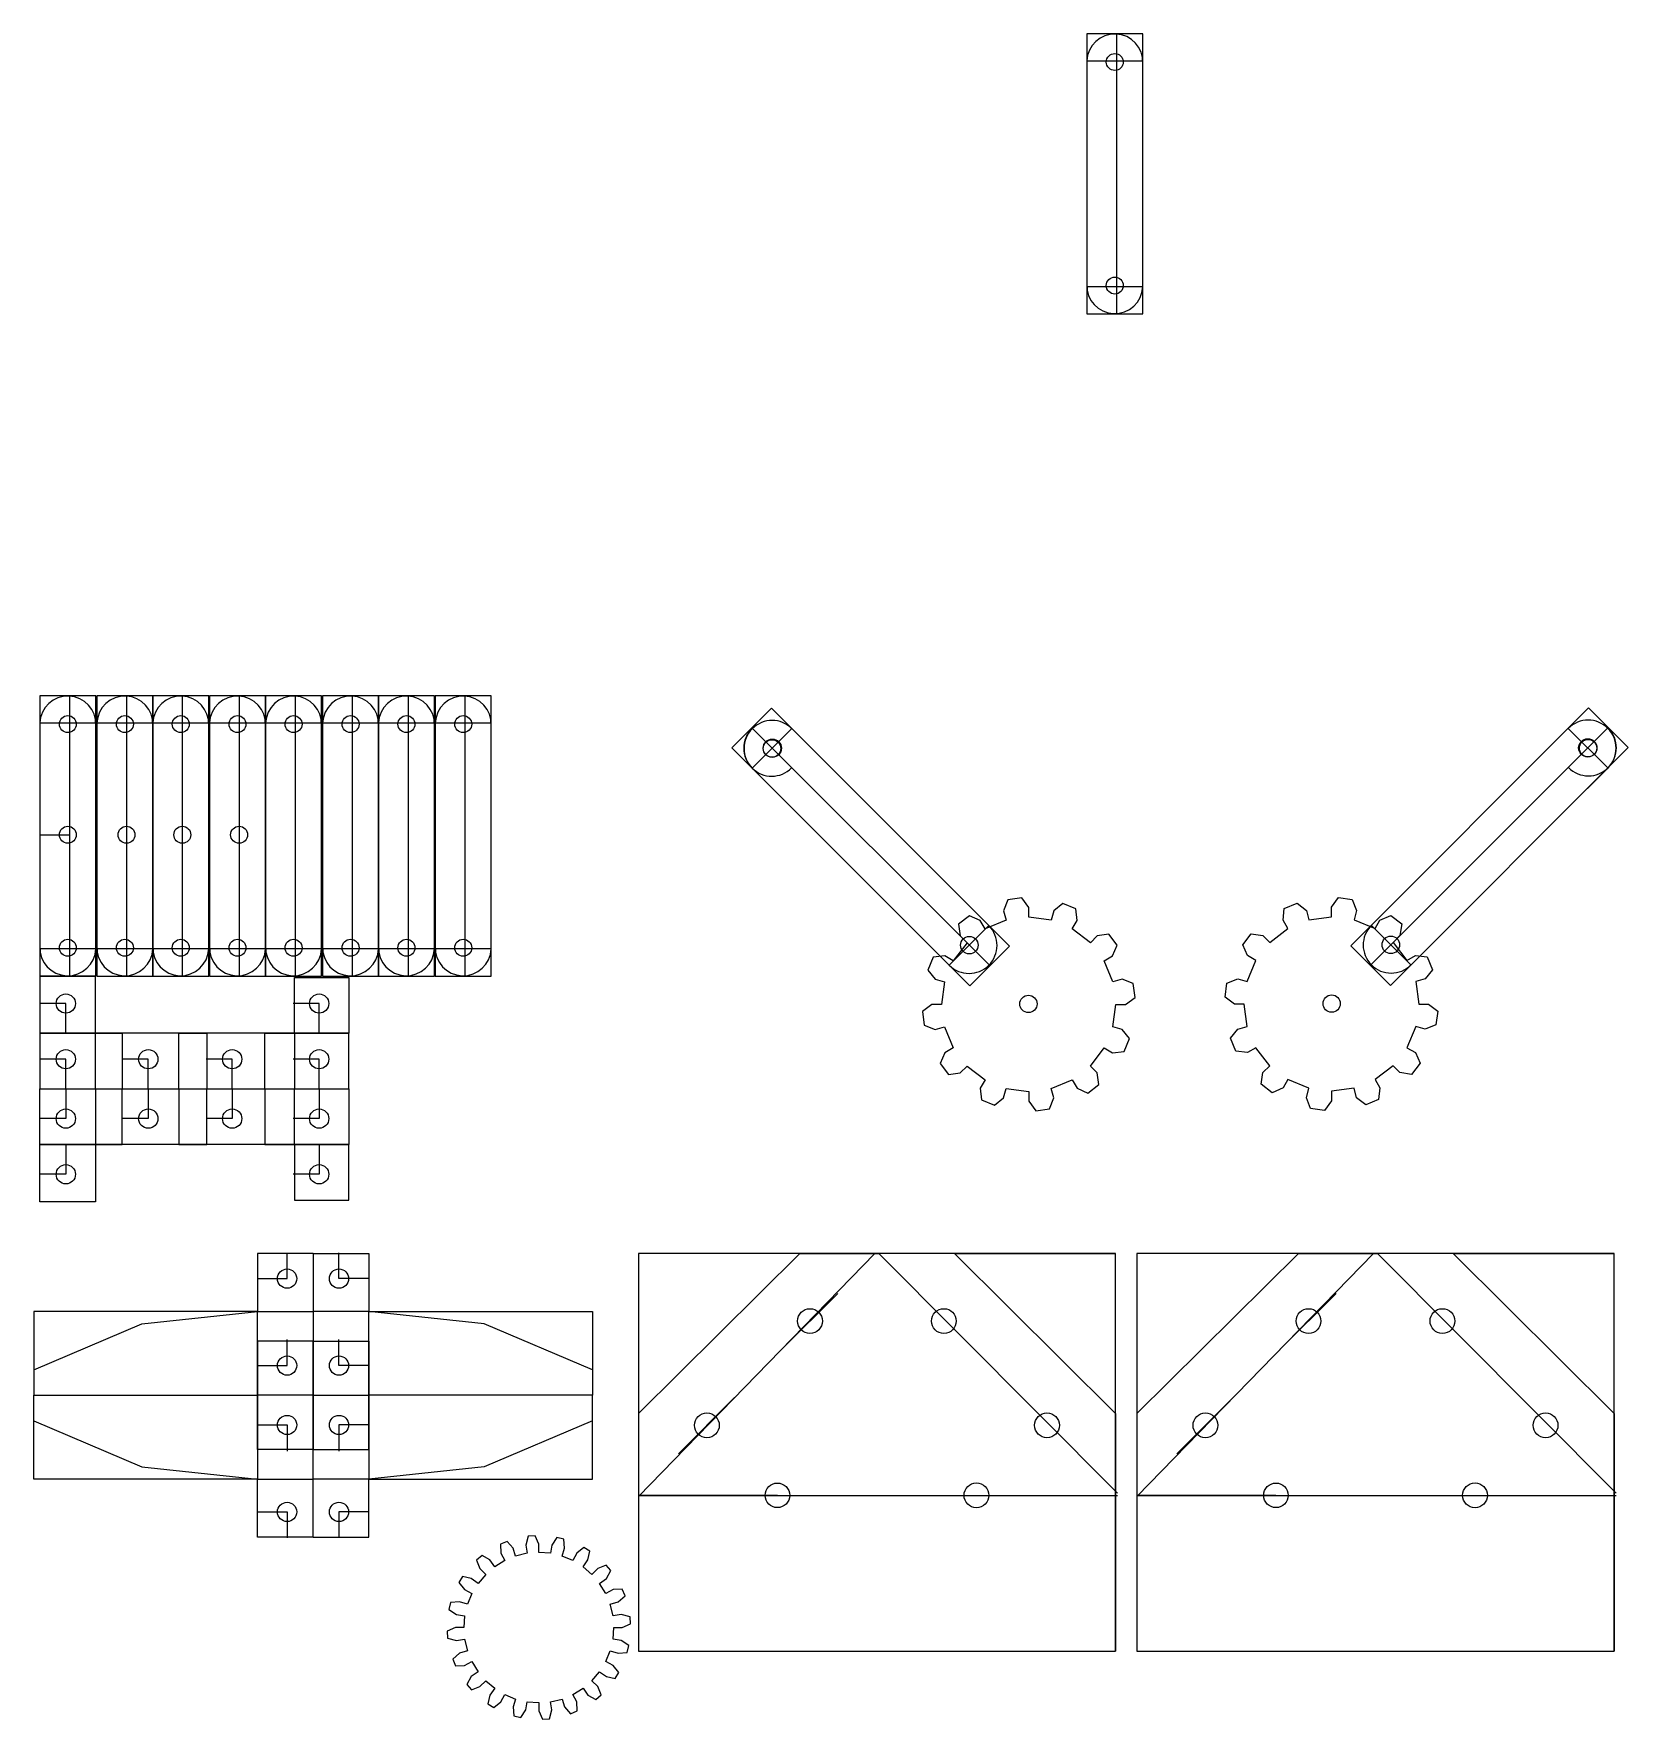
# Paper-space layout 'Layout8' of a CAD drawing. Header units: centimetres. Extents: x 0.1 to 28.6, y 1.5 to 31.6.
import ezdxf

# ---------------------------------------------------------------- set-up
doc = ezdxf.new("R2010")
doc.units = ezdxf.units.CM
doc.header["$MEASUREMENT"] = 0
doc.layers.add('COGWHEEL', color=7, linetype='Continuous')

psp = doc.layouts.new('Layout8')

# ---------------------------------------------------------------- linework, layer by layer
for p, q in [((19.44, 31.616), (19.44, 26.616)), ((18.911, 31.131), (19.911, 31.131)), ((19.911, 27.102), (18.911, 27.102)), ((0.764, 19.805), (0.764, 14.805)), ((1.781, 19.805), (1.781, 14.805)), ((2.777, 19.805), (2.777, 14.805)), ((3.79, 19.805), (3.79, 14.805)), ((4.79, 19.805), (4.79, 14.805)), ((5.808, 19.805), (5.808, 14.805)), ((6.804, 19.805), (6.804, 14.805)), ((7.817, 19.805), (7.817, 14.805)), ((0.235, 19.32), (1.235, 19.32)), ((1.253, 19.32), (2.253, 19.32)), ((2.249, 19.32), (3.249, 19.32)), ((3.262, 19.32), (4.262, 19.32)), ((4.262, 19.32), (5.262, 19.32)), ((5.279, 19.32), (6.279, 19.32)), ((6.275, 19.32), (7.275, 19.32)), ((7.288, 19.32), (8.288, 19.32)), ((12.58, 18.875), (12.939, 19.234)), ((12.939, 19.234), (17.182, 14.991)), ((12.944, 18.512), (13.651, 19.219)), ((28.212, 19.24), (23.97, 14.997)), ((28.208, 18.517), (27.501, 19.224)), ((28.571, 18.881), (28.212, 19.24)), ((12.58, 18.875), (13.309, 18.146)), ((28.571, 18.881), (27.842, 18.152)), ((0.235, 17.327), (0.764, 17.327)), ((16.457, 14.998), (17.164, 15.705)), ((24.694, 15.004), (23.987, 15.711)), ((16.823, 14.632), (16.092, 15.363)), ((24.329, 14.638), (25.059, 15.369)), ((1.235, 15.29), (0.235, 15.29)), ((2.253, 15.29), (1.253, 15.29)), ((3.249, 15.29), (2.249, 15.29)), ((4.262, 15.29), (3.262, 15.29)), ((5.262, 15.29), (4.262, 15.29)), ((6.279, 15.29), (5.279, 15.29)), ((7.275, 15.29), (6.275, 15.29)), ((8.288, 15.29), (7.288, 15.29)), ((0.699, 14.315), (0.235, 14.315)), ((0.699, 13.785), (0.699, 14.315)), ((5.218, 14.315), (4.754, 14.315)), ((5.218, 13.785), (5.218, 14.315)), ((1.229, 12.792), (1.229, 13.785)), ((1.229, 13.785), (1.706, 13.785)), ((1.706, 13.785), (1.706, 12.792)), ((2.713, 12.792), (2.713, 13.785)), ((2.713, 13.785), (3.217, 13.785)), ((3.217, 13.785), (3.217, 12.792)), ((4.251, 12.792), (4.251, 13.785)), ((4.251, 13.785), (4.781, 13.785)), ((4.781, 13.785), (4.781, 12.792)), ((0.699, 13.322), (0.235, 13.322)), ((0.699, 12.792), (0.699, 13.322)), ((2.17, 13.322), (1.706, 13.322)), ((2.17, 12.792), (2.17, 13.322)), ((3.667, 13.322), (3.204, 13.322)), ((3.667, 12.792), (3.667, 13.322)), ((5.218, 13.322), (4.754, 13.322)), ((5.218, 12.792), (5.218, 13.322)), ((0.699, 12.792), (0.699, 12.262)), ((1.229, 12.792), (1.229, 11.799)), ((1.706, 11.799), (1.706, 12.792)), ((1.706, 12.792), (2.713, 12.792)), ((1.706, 12.792), (2.713, 12.792)), ((2.17, 12.792), (2.17, 12.262)), ((2.713, 12.792), (2.713, 11.799)), ((3.217, 11.799), (3.217, 12.792)), ((3.217, 12.792), (4.251, 12.792)), ((3.217, 12.792), (4.251, 12.792)), ((3.667, 12.792), (3.667, 12.262)), ((4.251, 12.792), (4.251, 11.799)), ((4.781, 11.799), (4.781, 12.792)), ((5.218, 12.792), (5.218, 12.262)), ((0.699, 12.262), (0.235, 12.262)), ((2.17, 12.262), (1.706, 12.262)), ((3.667, 12.262), (3.204, 12.262)), ((5.218, 12.262), (4.754, 12.262)), ((0.699, 11.799), (0.699, 11.269)), ((1.229, 11.799), (1.706, 11.799)), ((2.713, 11.799), (3.217, 11.799)), ((4.251, 11.799), (4.781, 11.799)), ((5.218, 11.799), (5.218, 11.269)), ((0.699, 11.269), (0.235, 11.269)), ((5.218, 11.269), (4.754, 11.269)), ((5.109, 9.858), (4.116, 9.858)), ((4.116, 9.858), (4.116, 8.824)), ((4.646, 9.408), (4.646, 9.871)), ((5.109, 9.858), (5.109, 7.327)), ((5.109, 9.858), (6.102, 9.858)), ((5.109, 9.858), (5.109, 7.327)), ((5.572, 9.408), (5.572, 9.871)), ((6.102, 9.858), (6.102, 8.824)), ((10.914, 7), (13.793, 9.858)), ((10.914, 5.52), (15.13, 9.858)), ((13.793, 9.858), (15.13, 9.858)), ((13.793, 9.858), (15.13, 9.858)), ((15.13, 9.858), (15.204, 9.858)), ((19.46, 5.581), (15.204, 9.858)), ((19.426, 7), (16.552, 9.858)), ((16.552, 9.858), (19.426, 9.858)), ((19.807, 7), (22.686, 9.858)), ((19.807, 5.52), (24.024, 9.858)), ((22.686, 9.858), (24.024, 9.858)), ((22.686, 9.858), (24.024, 9.858)), ((24.024, 9.858), (24.098, 9.858)), ((28.353, 5.581), (24.098, 9.858)), ((28.32, 7), (25.445, 9.858)), ((25.445, 9.858), (28.32, 9.858)), ((4.116, 9.408), (4.646, 9.408)), ((6.102, 9.408), (5.572, 9.408)), ((13.465, 8.142), (14.468, 9.145)), ((22.358, 8.142), (23.361, 9.145)), ((2.057, 8.603), (4.116, 8.824)), ((4.116, 8.824), (5.109, 8.824)), ((4.116, 7.327), (4.116, 8.824)), ((5.109, 8.824), (5.109, 8.294)), ((6.102, 8.824), (5.109, 8.824)), ((5.109, 8.824), (5.109, 8.294)), ((6.102, 7.327), (6.102, 8.824)), ((8.161, 8.603), (6.102, 8.824)), ((0.126, 7.783), (2.057, 8.603)), ((10.092, 7.783), (8.161, 8.603)), ((5.109, 8.294), (4.116, 8.294)), ((4.646, 7.857), (4.646, 8.321)), ((5.109, 8.294), (6.102, 8.294)), ((5.572, 7.857), (5.572, 8.321)), ((4.116, 7.857), (4.646, 7.857)), ((6.102, 7.857), (5.572, 7.857)), ((4.116, 7.327), (4.116, 5.829)), ((5.109, 7.327), (4.116, 7.327)), ((5.109, 7.327), (4.116, 7.327)), ((5.109, 4.796), (5.109, 7.327)), ((5.109, 7.327), (6.102, 7.327)), ((5.109, 4.796), (5.109, 7.327)), ((5.109, 7.327), (6.102, 7.327)), ((6.102, 7.327), (6.102, 5.829)), ((11.626, 6.282), (12.629, 7.285)), ((20.519, 6.282), (21.522, 7.285)), ((10.914, 7), (10.914, 5.52)), ((19.426, 7), (19.426, 2.765)), ((19.426, 7), (19.426, 7)), ((19.426, 7), (19.426, 7)), ((19.426, 7), (19.426, 7)), ((19.426, 7), (19.426, 7)), ((19.426, 7), (19.426, 7)), ((19.426, 7), (19.426, 7)), ((19.426, 7), (19.426, 7)), ((19.426, 7), (19.426, 7)), ((19.426, 7), (19.426, 7)), ((19.426, 7), (19.426, 7)), ((19.426, 7), (19.426, 7)), ((19.426, 7), (19.426, 7)), ((19.426, 7), (19.426, 7)), ((19.426, 7), (19.426, 7)), ((19.426, 7), (19.426, 7)), ((19.426, 7), (19.426, 7)), ((19.426, 7), (19.426, 7)), ((19.426, 7), (19.426, 7)), ((19.426, 7), (19.426, 7)), ((19.426, 7), (19.426, 7)), ((19.426, 7), (19.426, 7)), ((19.426, 7), (19.426, 7)), ((19.426, 7), (19.426, 7)), ((19.426, 7), (19.426, 7)), ((19.426, 7), (19.426, 7)), ((19.426, 7), (19.426, 7)), ((19.426, 7), (19.426, 7)), ((19.426, 7), (19.426, 7)), ((19.807, 7), (19.807, 5.52)), ((28.32, 7), (28.32, 2.765)), ((28.32, 7), (28.32, 7)), ((28.32, 7), (28.32, 7)), ((28.32, 7), (28.32, 7)), ((28.32, 7), (28.32, 7)), ((28.32, 7), (28.32, 7)), ((28.32, 7), (28.32, 7)), ((28.32, 7), (28.32, 7)), ((28.32, 7), (28.32, 7)), ((28.32, 7), (28.32, 7)), ((28.32, 7), (28.32, 7)), ((28.32, 7), (28.32, 7)), ((28.32, 7), (28.32, 7)), ((28.32, 7), (28.32, 7)), ((28.32, 7), (28.32, 7)), ((28.32, 7), (28.32, 7)), ((28.32, 7), (28.32, 7)), ((28.32, 7), (28.32, 7)), ((28.32, 7), (28.32, 7)), ((28.32, 7), (28.32, 7)), ((28.32, 7), (28.32, 7)), ((28.32, 7), (28.32, 7)), ((28.32, 7), (28.32, 7)), ((28.32, 7), (28.32, 7)), ((28.32, 7), (28.32, 7)), ((28.32, 7), (28.32, 7)), ((28.32, 7), (28.32, 7)), ((28.32, 7), (28.32, 7)), ((28.32, 7), (28.32, 7)), ((0.126, 6.871), (2.057, 6.05)), ((4.116, 6.797), (4.646, 6.797)), ((4.646, 6.797), (4.646, 6.333)), ((6.102, 6.797), (5.572, 6.797)), ((5.572, 6.797), (5.572, 6.333)), ((10.092, 6.871), (8.161, 6.05)), ((5.109, 6.359), (4.116, 6.359)), ((5.109, 5.829), (5.109, 6.359)), ((5.109, 5.829), (5.109, 6.359)), ((5.109, 6.359), (6.102, 6.359)), ((2.057, 6.05), (4.116, 5.829)), ((8.161, 6.05), (6.102, 5.829)), ((4.116, 4.796), (4.116, 5.829)), ((4.116, 5.829), (5.109, 5.829)), ((6.102, 5.829), (5.109, 5.829)), ((6.102, 4.796), (6.102, 5.829)), ((13.393, 5.542), (10.914, 5.542)), ((10.914, 5.542), (19.46, 5.542)), ((22.286, 5.542), (19.807, 5.542)), ((19.807, 5.542), (28.353, 5.542)), ((4.116, 5.246), (4.646, 5.246)), ((4.646, 5.246), (4.646, 4.782)), ((6.102, 5.246), (5.572, 5.246)), ((5.572, 5.246), (5.572, 4.782)), ((5.109, 4.796), (4.116, 4.796)), ((5.109, 4.796), (6.102, 4.796))]:
    psp.add_line(p, q)
for points in [[(18.911, 26.616), (19.911, 26.616), (19.911, 31.616), (18.911, 31.616)], [(0.235, 14.805), (1.235, 14.805), (1.235, 19.805), (0.235, 19.805)], [(1.253, 14.805), (2.253, 14.805), (2.253, 19.805), (1.253, 19.805)], [(2.249, 14.805), (3.249, 14.805), (3.249, 19.805), (2.249, 19.805)], [(3.262, 14.805), (4.262, 14.805), (4.262, 19.805), (3.262, 19.805)], [(4.262, 14.805), (5.262, 14.805), (5.262, 19.805), (4.262, 19.805)], [(5.279, 14.805), (6.279, 14.805), (6.279, 19.805), (5.279, 19.805)], [(6.275, 14.805), (7.275, 14.805), (7.275, 19.805), (6.275, 19.805)], [(7.288, 14.805), (8.288, 14.805), (8.288, 19.805), (7.288, 19.805)], [(16.823, 14.632), (17.53, 15.34), (13.287, 19.582), (12.58, 18.875)], [(24.329, 14.638), (23.622, 15.345), (27.864, 19.588), (28.571, 18.881)], [(0.235, 13.785), (1.229, 13.785), (1.229, 14.805), (0.235, 14.805)], [(5.748, 13.785), (4.781, 13.785), (4.781, 14.778), (5.748, 14.778)], [(0.235, 12.792), (5.748, 12.792), (5.748, 13.785), (0.235, 13.785)], [(5.748, 13.785), (4.781, 13.785), (4.781, 13.785), (5.748, 13.785)], [(5.748, 13.785), (4.781, 13.785), (4.781, 13.785), (5.748, 13.785)], [(0.235, 12.792), (5.748, 12.792), (5.748, 11.799), (0.235, 11.799)], [(0.235, 11.799), (1.229, 11.799), (1.229, 10.779), (0.235, 10.779)], [(5.748, 11.799), (4.781, 11.799), (4.781, 11.799), (5.748, 11.799)], [(5.748, 11.799), (4.781, 11.799), (4.781, 11.799), (5.748, 11.799)], [(5.748, 11.799), (4.781, 11.799), (4.781, 10.806), (5.748, 10.806)], [(10.914, 2.765), (19.426, 2.765), (19.426, 9.858), (10.914, 9.858)], [(19.807, 2.765), (28.32, 2.765), (28.32, 9.858), (19.807, 9.858)], [(4.116, 7.327), (4.116, 8.823), (0.126, 8.823), (0.126, 7.327)], [(6.102, 7.327), (6.102, 8.823), (10.092, 8.823), (10.092, 7.327)], [(4.116, 7.327), (4.116, 8.294), (4.116, 8.294), (4.116, 7.327)], [(5.109, 7.327), (5.109, 8.294), (5.109, 8.294), (5.109, 7.327)], [(5.109, 7.327), (5.109, 8.294), (5.109, 8.294), (5.109, 7.327)], [(5.109, 7.327), (5.109, 8.294), (5.109, 8.294), (5.109, 7.327)], [(5.109, 7.327), (5.109, 8.294), (5.109, 8.294), (5.109, 7.327)], [(6.102, 7.327), (6.102, 8.294), (6.102, 8.294), (6.102, 7.327)], [(4.116, 7.327), (4.116, 5.831), (0.126, 5.831), (0.126, 7.327)], [(4.116, 7.327), (4.116, 6.359), (4.116, 6.359), (4.116, 7.327)], [(5.109, 7.327), (5.109, 6.359), (5.109, 6.359), (5.109, 7.327)], [(5.109, 7.327), (5.109, 6.359), (5.109, 6.359), (5.109, 7.327)], [(5.109, 7.327), (5.109, 6.359), (5.109, 6.359), (5.109, 7.327)], [(5.109, 7.327), (5.109, 6.359), (5.109, 6.359), (5.109, 7.327)], [(6.102, 7.327), (6.102, 6.359), (6.102, 6.359), (6.102, 7.327)], [(6.102, 7.327), (6.102, 5.831), (10.092, 5.831), (10.092, 7.327)]]:
    psp.add_lwpolyline(points, close=True)
for centre, radius in [((19.411, 31.111), 0.151), ((19.411, 27.122), 0.151), ((0.735, 19.3), 0.151), ((1.753, 19.3), 0.151), ((2.749, 19.3), 0.151), ((3.762, 19.3), 0.151), ((4.762, 19.3), 0.151), ((5.779, 19.3), 0.151), ((6.775, 19.3), 0.151), ((7.788, 19.3), 0.151), ((13.302, 18.87), 0.163), ((13.297, 18.865), 0.156), ((27.849, 18.876), 0.163), ((27.854, 18.871), 0.156), ((0.735, 17.327), 0.151), ((1.781, 17.327), 0.151), ((2.777, 17.327), 0.151), ((3.79, 17.327), 0.151), ((0.735, 15.311), 0.151), ((1.753, 15.311), 0.151), ((2.749, 15.311), 0.151), ((3.762, 15.311), 0.151), ((4.762, 15.311), 0.151), ((5.779, 15.311), 0.151), ((6.775, 15.311), 0.151), ((7.788, 15.311), 0.151), ((16.816, 15.357), 0.156), ((24.335, 15.363), 0.156), ((0.699, 14.315), 0.172), ((5.218, 14.315), 0.172), ((17.871, 14.308), 0.154), ((23.28, 14.314), 0.154), ((0.699, 13.322), 0.172), ((2.17, 13.322), 0.172), ((3.667, 13.322), 0.172), ((5.218, 13.322), 0.172), ((0.699, 12.262), 0.172), ((2.17, 12.262), 0.172), ((3.667, 12.262), 0.172), ((5.218, 12.262), 0.172), ((0.699, 11.269), 0.172), ((5.218, 11.269), 0.172), ((4.646, 9.408), 0.172), ((5.572, 9.408), 0.172), ((13.974, 8.651), 0.221), ((16.362, 8.651), 0.221), ((22.867, 8.651), 0.221), ((25.256, 8.651), 0.221), ((4.646, 7.857), 0.172), ((5.572, 7.857), 0.172), ((4.646, 6.797), 0.172), ((5.572, 6.797), 0.172), ((12.135, 6.791), 0.221), ((18.201, 6.791), 0.221), ((21.028, 6.791), 0.221), ((27.095, 6.791), 0.221), ((13.393, 5.542), 0.219), ((16.943, 5.542), 0.221), ((22.286, 5.542), 0.219), ((25.837, 5.542), 0.221), ((4.646, 5.246), 0.172), ((5.572, 5.246), 0.172)]:
    psp.add_circle(centre, radius)
for centre, start, end in [((19.411, 31.111), 357.6613, 177.6613), ((19.411, 27.122), 177.6613, 357.6613), ((0.735, 19.3), 357.6613, 177.6613), ((1.753, 19.3), 357.6613, 177.6613), ((2.749, 19.3), 357.6613, 177.6613), ((3.762, 19.3), 357.6613, 177.6613), ((4.762, 19.3), 357.6613, 177.6613), ((5.779, 19.3), 357.6613, 177.6613), ((6.775, 19.3), 357.6613, 177.6613), ((7.788, 19.3), 357.6613, 177.6613), ((13.297, 18.865), 45, 225), ((27.854, 18.871), 315, 135), ((13.293, 18.871), 135.2796, 315.0004), ((27.859, 18.877), 224.9996, 44.7204), ((16.81, 15.353), 225.1396, 44.8604), ((24.342, 15.358), 135.1396, 314.8604), ((0.735, 15.311), 177.6613, 357.6613), ((1.753, 15.311), 177.6613, 357.6613), ((2.749, 15.311), 177.6613, 357.6613), ((3.762, 15.311), 177.6613, 357.6613), ((4.762, 15.311), 177.6613, 357.6613), ((5.779, 15.311), 177.6613, 357.6613), ((6.775, 15.311), 177.6613, 357.6613), ((7.788, 15.311), 177.6613, 357.6613)]:
    psp.add_arc(centre, 0.5, start, end)
at = {"layer": 'COGWHEEL'}
for points in [[(19.431, 14.3, 0), (19.604, 14.3, 0), (19.773, 14.425, 0), (19.74, 14.671, 0), (19.545, 14.748, 0), (19.378, 14.703, 0), (19.223, 15.078, 0), (19.372, 15.165, 0), (19.456, 15.357, 0), (19.305, 15.554, 0), (19.098, 15.523, 0), (18.975, 15.401, 0), (18.653, 15.648, 0), (18.74, 15.798, 0), (18.716, 16.006, 0), (18.487, 16.101, 0), (18.323, 15.97, 0), (18.278, 15.803, 0), (17.875, 15.856, 0), (17.875, 16.029, 0), (17.751, 16.198, 0), (17.504, 16.165, 0), (17.428, 15.97, 0), (17.473, 15.803, 0), (17.097, 15.648, 0), (17.011, 15.798, 0), (16.819, 15.881, 0), (16.621, 15.73, 0), (16.653, 15.523, 0), (16.775, 15.401, 0), (16.528, 15.078, 0), (16.378, 15.165, 0), (16.17, 15.141, 0), (16.075, 14.912, 0), (16.205, 14.748, 0), (16.372, 14.703, 0), (16.319, 14.3, 0), (16.147, 14.3, 0), (15.978, 14.176, 0), (16.01, 13.929, 0), (16.205, 13.853, 0), (16.372, 13.898, 0), (16.528, 13.523, 0), (16.378, 13.436, 0), (16.294, 13.244, 0), (16.446, 13.047, 0), (16.653, 13.078, 0), (16.775, 13.2, 0), (17.097, 12.953, 0), (17.011, 12.803, 0), (17.034, 12.595, 0), (17.264, 12.5, 0), (17.428, 12.631, 0), (17.473, 12.798, 0), (17.875, 12.745, 0), (17.875, 12.572, 0), (18, 12.403, 0), (18.246, 12.436, 0), (18.323, 12.631, 0), (18.278, 12.798, 0), (18.653, 12.953, 0), (18.74, 12.803, 0), (18.932, 12.719, 0), (19.129, 12.871, 0), (19.098, 13.078, 0), (18.975, 13.2, 0), (19.223, 13.523, 0), (19.372, 13.436, 0), (19.581, 13.459, 0), (19.676, 13.689, 0), (19.545, 13.853, 0), (19.378, 13.898, 0)], [(21.72, 14.306, 0), (21.547, 14.306, 0), (21.379, 14.431, 0), (21.411, 14.677, 0), (21.606, 14.754, 0), (21.773, 14.709, 0), (21.929, 15.084, 0), (21.779, 15.17, 0), (21.695, 15.363, 0), (21.846, 15.56, 0), (22.054, 15.528, 0), (22.176, 15.406, 0), (22.498, 15.653, 0), (22.412, 15.803, 0), (22.435, 16.012, 0), (22.665, 16.107, 0), (22.829, 15.976, 0), (22.873, 15.809, 0), (23.276, 15.862, 0), (23.276, 16.035, 0), (23.4, 16.204, 0), (23.647, 16.171, 0), (23.723, 15.976, 0), (23.679, 15.809, 0), (24.054, 15.653, 0), (24.14, 15.803, 0), (24.333, 15.887, 0), (24.53, 15.736, 0), (24.498, 15.528, 0), (24.376, 15.406, 0), (24.623, 15.084, 0), (24.773, 15.17, 0), (24.981, 15.147, 0), (25.077, 14.917, 0), (24.946, 14.754, 0), (24.779, 14.709, 0), (24.832, 14.306, 0), (25.005, 14.306, 0), (25.174, 14.182, 0), (25.141, 13.935, 0), (24.946, 13.859, 0), (24.779, 13.903, 0), (24.623, 13.528, 0), (24.773, 13.442, 0), (24.857, 13.25, 0), (24.706, 13.052, 0), (24.498, 13.084, 0), (24.376, 13.206, 0), (24.054, 12.959, 0), (24.14, 12.809, 0), (24.117, 12.601, 0), (23.887, 12.506, 0), (23.723, 12.636, 0), (23.679, 12.803, 0), (23.276, 12.75, 0), (23.276, 12.578, 0), (23.152, 12.409, 0), (22.905, 12.441, 0), (22.829, 12.636, 0), (22.873, 12.803, 0), (22.498, 12.959, 0), (22.412, 12.809, 0), (22.22, 12.725, 0), (22.022, 12.877, 0), (22.054, 13.084, 0), (22.176, 13.206, 0), (21.929, 13.528, 0), (21.779, 13.442, 0), (21.571, 13.465, 0), (21.476, 13.695, 0), (21.606, 13.859, 0), (21.773, 13.903, 0)], [(10.477, 3.184, 0), (10.626, 3.184, 0), (10.774, 3.249, 0), (10.764, 3.377, 0), (10.608, 3.417, 0), (10.461, 3.394, 0), (10.412, 3.598, 0), (10.554, 3.644, 0), (10.674, 3.751, 0), (10.625, 3.87, 0), (10.464, 3.86, 0), (10.331, 3.793, 0), (10.221, 3.972, 0), (10.342, 4.06, 0), (10.424, 4.199, 0), (10.34, 4.296, 0), (10.19, 4.237, 0), (10.085, 4.132, 0), (9.925, 4.269, 0), (10.012, 4.389, 0), (10.047, 4.546, 0), (9.938, 4.614, 0), (9.813, 4.511, 0), (9.746, 4.379, 0), (9.551, 4.459, 0), (9.597, 4.601, 0), (9.582, 4.761, 0), (9.457, 4.791, 0), (9.37, 4.655, 0), (9.347, 4.508, 0), (9.137, 4.525, 0), (9.137, 4.674, 0), (9.073, 4.821, 0), (8.944, 4.811, 0), (8.904, 4.655, 0), (8.927, 4.508, 0), (8.723, 4.459, 0), (8.677, 4.601, 0), (8.57, 4.721, 0), (8.451, 4.672, 0), (8.461, 4.511, 0), (8.528, 4.379, 0), (8.349, 4.269, 0), (8.262, 4.389, 0), (8.123, 4.471, 0), (8.025, 4.387, 0), (8.084, 4.237, 0), (8.189, 4.132, 0), (8.053, 3.972, 0), (7.932, 4.06, 0), (7.775, 4.094, 0), (7.708, 3.985, 0), (7.81, 3.86, 0), (7.943, 3.793, 0), (7.862, 3.598, 0), (7.72, 3.644, 0), (7.56, 3.629, 0), (7.53, 3.504, 0), (7.666, 3.417, 0), (7.813, 3.394, 0), (7.797, 3.184, 0), (7.648, 3.184, 0), (7.5, 3.12, 0), (7.51, 2.992, 0), (7.666, 2.951, 0), (7.813, 2.975, 0), (7.862, 2.77, 0), (7.72, 2.724, 0), (7.6, 2.617, 0), (7.649, 2.498, 0), (7.81, 2.508, 0), (7.943, 2.576, 0), (8.053, 2.396, 0), (7.932, 2.309, 0), (7.85, 2.17, 0), (7.934, 2.072, 0), (8.084, 2.131, 0), (8.189, 2.236, 0), (8.349, 2.1, 0), (8.262, 1.979, 0), (8.227, 1.822, 0), (8.336, 1.755, 0), (8.461, 1.857, 0), (8.528, 1.99, 0), (8.723, 1.909, 0), (8.677, 1.768, 0), (8.692, 1.607, 0), (8.817, 1.577, 0), (8.904, 1.713, 0), (8.927, 1.86, 0), (9.137, 1.844, 0), (9.137, 1.695, 0), (9.201, 1.547, 0), (9.33, 1.557, 0), (9.37, 1.713, 0), (9.347, 1.86, 0), (9.551, 1.909, 0), (9.597, 1.768, 0), (9.704, 1.647, 0), (9.823, 1.696, 0), (9.813, 1.857, 0), (9.746, 1.99, 0), (9.925, 2.1, 0), (10.012, 1.979, 0), (10.151, 1.898, 0), (10.249, 1.981, 0), (10.19, 2.131, 0), (10.085, 2.236, 0), (10.221, 2.396, 0), (10.342, 2.309, 0), (10.499, 2.274, 0), (10.566, 2.384, 0), (10.464, 2.508, 0), (10.331, 2.576, 0), (10.412, 2.77, 0), (10.554, 2.724, 0), (10.714, 2.739, 0), (10.744, 2.865, 0), (10.608, 2.951, 0), (10.461, 2.975, 0)]]:
    psp.add_polyline3d(points, close=True, dxfattribs=at)

doc.saveas('drawing.dxf')
